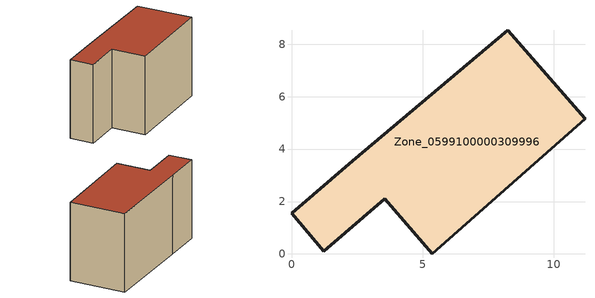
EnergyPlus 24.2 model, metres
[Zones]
Zone_0599100000309996
 floor ground (C_G): 2.33,3.55 8.25,8.54 11.19,5.15 5.37,0 3.56,2.11 1.23,0.11 0,1.55 z0
 wall outside (C_F): 1.23,0.11 3.56,2.11 5.37,0 11.19,5.15 8.25,8.54 2.33,3.55 0,1.55 1.23,0.11 z0:6.36
 roof outside (C_R): 5.37,0 11.19,5.15 8.25,8.54 2.33,3.55 0,1.55 1.23,0.11 3.56,2.11 z6.36
[BUILDING]
Pand.0599100000309996: North Axis=0; Terrain=City; Loads Convergence Tolerance Value=0.04; Temperature Convergence Tolerance Value=0.4; Solar Distribution=FullExterior; Maximum Number of Warmup Days=25; Minimum Number of Warmup Days=1
[Site:Location]
Rotterdam.The.Hague.AP_ZH_NLD Design_Conditions: Latitude=51.96; Longitude=4.45; Time Zone=1; Elevation=-4.5
[SITE:GROUNDTEMPERATURE:BUILDINGSURFACE]
18, 18, 18, 18, 18, 18, 18, 18, 18, 18, 18, 18
[MATERIAL] Thermal Absorptance=0.9; Solar Absorptance=0.7; Visible Absorptance=0.7
Name | Roughness | Thickness | Conductivity | Density | Specific Heat
G.TI.1946 | MediumSmooth | 0.15 | 1 | 540 | 1210
F.TI.1946 | Rough | 0.3 | 0.857143 | 1920 | 840
R.TI.1946 | MediumRough | 0.2 | 0.1 | 1500 | 1000
[CONSTRUCTION]
C_G: G.TI.1946
C_F: F.TI.1946
C_R: R.TI.1946
[ZONE]
Zone_0599100000309996: Type=1; Multiplier=1; Ceiling Height=Autocalculate; Volume=Autocalculate; Floor Area=autocalculate; Part of Total Floor Area=Yes
[ZONEINFILTRATION:DESIGNFLOWRATE]
Infil_Zone_0599100000309996: Zone or ZoneList or Space or SpaceList=Zone_0599100000309996; Schedule=AlwaysOn; Design Flow Rate Calculation Method=Flow/Area; Flow Rate per Floor Area=0.003; Constant Term Coefficient=1; Temperature Term Coefficient=0; Velocity Term Coefficient=0; Velocity Squared Term Coefficient=0
[HVACTEMPLATE:ZONE:IDEALLOADSAIRSYSTEM]
Zone_0599100000309996: Maximum Heating Supply Air Temperature=50; Minimum Cooling Supply Air Temperature=13; Maximum Heating Supply Air Humidity Ratio=0.0156; Minimum Cooling Supply Air Humidity Ratio=0.0077; Heating Limit=NoLimit; Cooling Limit=NoLimit; Dehumidification Control Type=ConstantSensibleHeatRatio; Cooling Sensible Heat Ratio=0.7; Dehumidification Setpoint=60; Humidification Control Type=None; Humidification Setpoint=30; Outdoor Air Method=None; Outdoor Air Flow Rate per Person=0.00944; Outdoor Air Flow Rate per Zone Floor Area=0; Outdoor Air Flow Rate per Zone=0; Demand Controlled Ventilation Type=None; Outdoor Air Economizer Type=NoEconomizer; Heat Recovery Type=None; Sensible Heat Recovery Effectiveness=0.7; Latent Heat Recovery Effectiveness=0.65
[ZONECONTROL:THERMOSTAT]
ThermostatControl_Zone_0599100000309996: Zone or ZoneList=Zone_0599100000309996; Control Type Schedule=DualSetpointControlType; Control 1=Thermostat_Zone_0599100000309996; Temperature Difference Between Cutout And Setpoint=0
[THERMOSTATSETPOINT:DUALSETPOINT]
Thermostat_Zone_0599100000309996: Heating Setpoint Temperature Schedule=HeatingSetpoint_Zone_0599100000309996; Cooling Setpoint Temperature Schedule=CoolingSetpoint_Zone_0599100000309996
[SCHEDULE:COMPACT]
HeatingSetpoint_Zone_0599100000309996: Through: 12/31, For: AllDays, Until: 24:00, 21
CoolingSetpoint_Zone_0599100000309996: Through: 12/31, For: AllDays, Until: 24:00, 24
DualSetpointControlType: Through: 12/31, For: AllDays, Until: 24:00, 4
AlwaysOn: Through: 12/31, For: AllDays, Until: 24:00, 1
